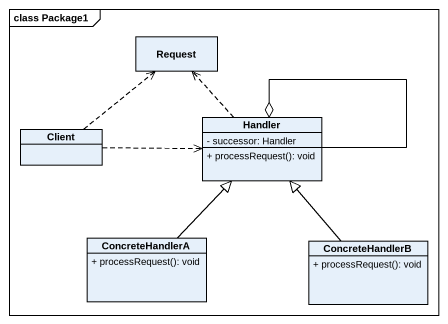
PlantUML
@startuml
mainframe class Package1
hide circle
hide empty members
skinparam classAttributeIconSize 0
class Request
class Handler {
  - successor: Handler
  + processRequest(): void
}
class Client
class ConcreteHandlerA {
  + processRequest(): void
}
class ConcreteHandlerB {
  + processRequest(): void
}
Handler .up.> Request
Handler --o Handler
Client .up.> Request
Client .right.> Handler
ConcreteHandlerA -up-|> Handler
ConcreteHandlerB -up-|> Handler
@enduml
